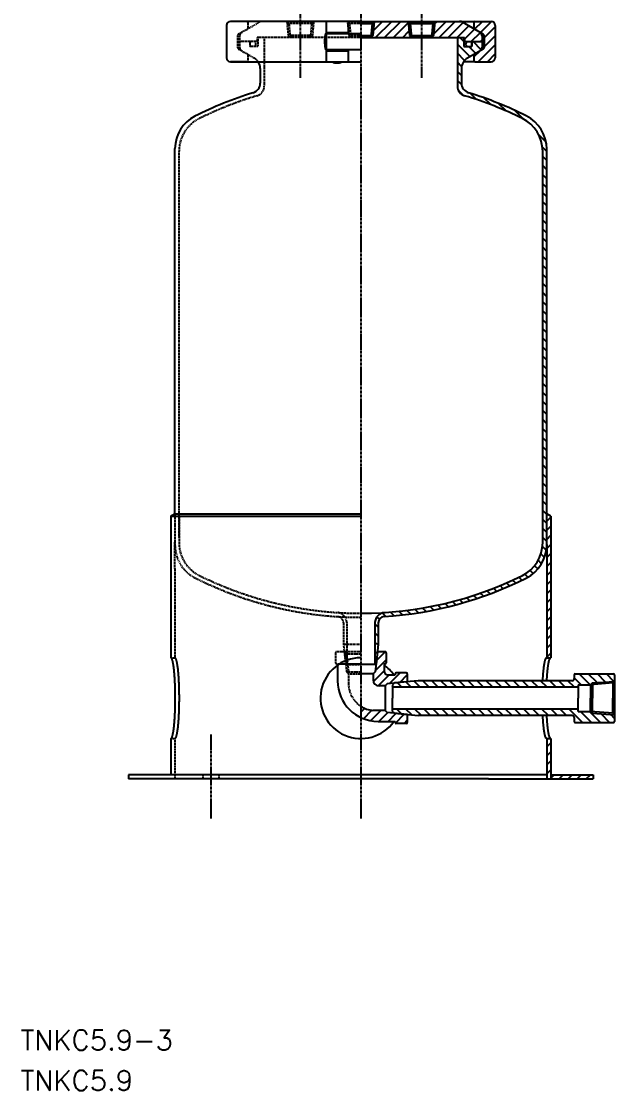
# Model space of a CAD drawing. Extents: x 248 to 542, y 18 to 823.
# Drawn here: x 248 to 542, y 18 to 548 of the extents above; entities that cross this region are included whole.
import ezdxf

# ---------------------------------------------------------------- set-up
doc = ezdxf.new("R2010")
doc.units = 0
doc.linetypes.add('CENTER', pattern=[2, 1.25, -0.25, 0.25, -0.25])
doc.linetypes.add('DASHED', pattern=[0.75, 0.5, -0.25])
doc.layers.get('0').update_dxf_attribs({"linetype": 'CONTINUOUS'})
doc.layers.add('CENTER', color=1, linetype='CENTER')
doc.styles.get("Standard").update_dxf_attribs({"font": 'txt.shx', "bigfont": 'bigfont.shx'})

# ---------------------------------------------------------------- blocks, each defined once
blk = doc.blocks.new('*X2')
at = {"color": 0, "linetype": 'CONTINUOUS'}
for p, q in [((470.51, 530.06), (464.3, 536.26)), ((467.5, 537.55), (465.54, 539.52)), ((473.35, 531.7), (469.94, 535.12)), ((476.09, 533.45), (472.03, 537.52)), ((467.87, 528.21), (464.3, 531.77)), ((466.39, 525.19), (464.3, 527.28)), ((466.3, 520.79), (464.3, 522.79)), ((466.35, 516.25), (464.3, 518.3)), ((467.14, 510.97), (464.79, 513.32)), ((473.78, 508.82), (470.68, 511.92)), ((480.79, 506.3), (477.41, 509.68)), ((488.38, 503.2), (484.65, 506.94)), ((496.81, 499.26), (492.54, 503.53)), ((508.13, 487.94), (504.47, 491.6)), ((508.5, 483.08), (506.4, 485.18)), ((508.5, 478.59), (506.5, 480.59)), ((508.5, 474.1), (506.5, 476.1)), ((508.5, 469.61), (506.5, 471.61)), ((508.5, 465.12), (506.5, 467.12)), ((508.5, 460.63), (506.5, 462.63)), ((508.5, 456.14), (506.5, 458.14)), ((508.5, 451.65), (506.5, 453.65)), ((508.5, 447.16), (506.5, 449.16)), ((508.5, 442.67), (506.5, 444.67)), ((508.5, 438.18), (506.5, 440.18)), ((508.5, 433.69), (506.5, 435.69)), ((508.5, 429.2), (506.5, 431.2)), ((508.5, 424.71), (506.5, 426.71)), ((508.5, 420.22), (506.5, 422.22)), ((508.5, 415.73), (506.5, 417.73)), ((508.5, 411.24), (506.5, 413.24)), ((508.5, 406.75), (506.5, 408.75)), ((508.5, 402.26), (506.5, 404.26)), ((508.5, 397.77), (506.5, 399.77)), ((508.5, 393.28), (506.5, 395.28)), ((508.5, 388.79), (506.5, 390.79)), ((508.5, 384.3), (506.5, 386.3)), ((508.5, 379.81), (506.5, 381.81)), ((508.5, 375.32), (506.5, 377.32)), ((508.5, 370.83), (506.5, 372.83)), ((508.5, 366.34), (506.5, 368.34)), ((508.5, 361.85), (506.5, 363.85)), ((508.5, 357.36), (506.5, 359.36)), ((508.5, 352.87), (506.5, 354.87)), ((508.5, 348.38), (506.5, 350.38)), ((508.5, 343.89), (506.5, 345.89)), ((508.5, 339.4), (506.5, 341.4)), ((508.5, 334.91), (506.5, 336.91)), ((508.5, 330.42), (506.5, 332.42)), ((508.5, 325.93), (506.5, 327.93)), ((508.5, 321.44), (506.5, 323.44)), ((508.5, 316.95), (506.5, 318.95)), ((508.5, 312.46), (506.5, 314.46)), ((508.5, 307.97), (506.5, 309.97)), ((508.5, 303.48), (506.5, 305.48)), ((508.5, 298.99), (506.5, 300.99)), ((508.5, 294.5), (506.5, 296.5)), ((508.5, 290.01), (506.5, 292.01)), ((508.3, 285.71), (506.41, 287.6)), ((505.96, 279.08), (504.29, 280.75)), ((507.4, 282.13), (505.64, 283.89)), ((501.83, 274.23), (500.27, 275.78)), ((504.09, 276.45), (502.48, 278.06)), ((493.14, 269.44), (491.64, 270.95)), ((496.19, 270.89), (494.69, 272.39)), ((499.17, 272.4), (497.66, 273.9)), ((480.49, 264.14), (478.93, 265.69)), ((483.73, 265.39), (482.19, 266.93)), ((486.92, 266.69), (485.39, 268.22)), ((490.05, 268.04), (488.54, 269.56)), ((459.91, 257.77), (458.26, 259.43)), ((463.49, 258.69), (461.85, 260.32)), ((467, 259.66), (465.38, 261.28)), ((470.46, 260.7), (468.86, 262.3)), ((473.85, 261.79), (472.27, 263.37)), ((477.2, 262.94), (475.63, 264.51)), ((428.83, 252.93), (427.07, 254.7)), ((432.99, 253.26), (431.14, 255.11)), ((437.06, 253.68), (435.25, 255.5)), ((441.05, 254.18), (439.27, 255.96)), ((444.97, 254.76), (443.21, 256.51)), ((448.81, 255.41), (447.08, 257.13)), ((452.58, 256.13), (450.87, 257.83)), ((456.28, 256.92), (454.6, 258.59)), ((425.15, 247.63), (423.5, 249.28)), ((425.68, 251.59), (424.44, 252.83)), ((425.15, 243.14), (423.5, 244.79)), ((425.1, 238.7), (423.5, 240.3)), ((424.63, 234.68), (423.5, 235.81)), ((424.17, 230.65), (423.5, 231.32))]:
    blk.add_line(p, q, dxfattribs=at)
blk = doc.blocks.new('*X3')
at = {"color": 0, "linetype": 'CONTINUOUS'}
for p, q in [((525.58, 219.05), (522.11, 222.52)), ((530.07, 219.05), (524.6, 224.52)), ((533.42, 220.19), (529.09, 224.52)), ((537.61, 220.49), (533.58, 224.52)), ((541.79, 220.79), (538.07, 224.52)), ((432.37, 217.97), (432.11, 218.22)), ((436.86, 217.97), (434.71, 220.11)), ((441.35, 217.97), (438.79, 220.52)), ((445.84, 217.97), (442.83, 220.97)), ((450.33, 217.97), (447.13, 221.17)), ((454.82, 217.97), (451.62, 221.17)), ((459.31, 217.97), (456.11, 221.17)), ((463.8, 217.97), (460.6, 221.17)), ((468.29, 217.97), (465.09, 221.17)), ((472.78, 217.97), (469.58, 221.17)), ((477.27, 217.97), (474.07, 221.17)), ((481.76, 217.97), (478.56, 221.17)), ((486.25, 217.97), (483.05, 221.17)), ((490.74, 217.97), (487.54, 221.17)), ((495.23, 217.97), (492.03, 221.17)), ((499.72, 217.97), (496.52, 221.17)), ((504.21, 217.97), (501.01, 221.17)), ((508.7, 217.97), (505.5, 221.17)), ((513.19, 217.97), (509.99, 221.17)), ((517.68, 217.97), (514.48, 221.17)), ((522.17, 217.97), (518.97, 221.17)), ((436.62, 204.73), (434.28, 207.07)), ((441.67, 204.18), (438.78, 207.07)), ((446.47, 203.87), (443.27, 207.07)), ((450.96, 203.87), (447.76, 207.07)), ((455.45, 203.87), (452.25, 207.07)), ((459.94, 203.87), (456.74, 207.07)), ((464.43, 203.87), (461.23, 207.07)), ((468.92, 203.87), (465.72, 207.07)), ((473.41, 203.87), (470.21, 207.07)), ((477.9, 203.87), (474.7, 207.07)), ((482.39, 203.87), (479.19, 207.07)), ((486.88, 203.87), (483.68, 207.07)), ((491.37, 203.87), (488.17, 207.07)), ((495.86, 203.87), (492.66, 207.07)), ((500.35, 203.87), (497.15, 207.07)), ((504.84, 203.87), (501.64, 207.07)), ((509.33, 203.87), (506.13, 207.07)), ((513.82, 203.87), (510.62, 207.07)), ((518.31, 203.87), (515.11, 207.07)), ((526.15, 200.52), (519.6, 207.07)), ((524.11, 207.05), (524.09, 207.07)), ((530.64, 200.52), (525.17, 205.98)), ((535.13, 200.52), (529.66, 205.98)), ((539.62, 200.52), (535.43, 204.7)), ((542.11, 202.52), (540.27, 204.35))]:
    blk.add_line(p, q, dxfattribs=at)
blk = doc.blocks.new('*X4')
at = {"color": 0, "linetype": 'CONTINUOUS'}
for p, q in [((424.24, 231.2), (428.55, 235.51)), ((423.64, 226.12), (429, 231.48)), ((422.71, 220.7), (428, 225.99)), ((425.13, 218.62), (430.52, 224.02)), ((430.7, 219.71), (436.01, 225.02)), ((435.76, 220.28), (439.5, 224.02)), ((416.5, 205.51), (418.48, 207.49)), ((417.83, 202.35), (421.99, 206.5)), ((421.33, 201.36), (426.42, 206.44)), ((425.48, 201.02), (429.87, 205.41)), ((429.97, 201.02), (433.89, 204.94)), ((433.63, 200.18), (437.98, 204.54)), ((437.95, 200.02), (439.5, 201.57))]:
    blk.add_line(p, q, dxfattribs=at)
blk = doc.blocks.new('*X5')
at = {"color": 0, "linetype": 'CONTINUOUS'}
for p, q in [((508.51, 300.11), (510.5, 302.1)), ((508.51, 295.62), (510.5, 297.61)), ((508.51, 291.13), (510.5, 293.12)), ((508.5, 286.64), (510.5, 288.63)), ((508.5, 282.14), (510.5, 284.14)), ((508.5, 277.65), (510.5, 279.65)), ((508.5, 273.16), (510.5, 275.16)), ((508.5, 268.67), (510.5, 270.67)), ((508.5, 264.18), (510.5, 266.18)), ((508.5, 259.69), (510.5, 261.69)), ((508.5, 255.2), (510.5, 257.2)), ((508.5, 250.71), (510.5, 252.71)), ((508.5, 246.22), (510.5, 248.22)), ((508.5, 241.73), (510.5, 243.73)), ((508.5, 237.24), (510.5, 239.24)), ((508.5, 232.75), (510.5, 234.75))]:
    blk.add_line(p, q, dxfattribs=at)
blk = doc.blocks.new('*X6')
at = {"color": 0, "linetype": 'CONTINUOUS'}
for p, q in [((422.72, 542.97), (427.27, 547.52)), ((423.76, 539.52), (431.76, 547.52)), ((428.25, 539.52), (436.25, 547.52)), ((432.74, 539.52), (439.95, 546.72)), ((452.58, 541.4), (458.7, 547.52)), ((453.02, 546.33), (454.21, 547.52)), ((455.19, 539.52), (463.19, 547.52)), ((459.68, 539.52), (467.1, 546.94)), ((464.17, 539.52), (469.95, 545.3)), ((472.8, 543.65), (476.66, 547.52)), ((475.64, 542.01), (481.14, 547.51)), ((437.23, 539.52), (440.31, 542.6)), ((467.85, 538.71), (472.8, 543.65)), ((471.15, 537.52), (475.64, 542.01)), ((477.5, 539.38), (483, 544.88)), ((477.5, 534.89), (483, 540.39)), ((474.62, 527.52), (483, 535.9)), ((475.64, 537.52), (476.5, 538.38)), ((472.5, 529.89), (475.62, 533.01)), ((479.11, 527.52), (483, 531.41))]:
    blk.add_line(p, q, dxfattribs=at)
blk = doc.blocks.new('*X7')
at = {"color": 0, "linetype": 'CONTINUOUS'}
for p, q in [((508.5, 188.45), (510.5, 190.45)), ((508.5, 183.96), (510.5, 185.96)), ((508.5, 179.47), (510.5, 181.47)), ((508.5, 174.98), (510.5, 176.98))]:
    blk.add_line(p, q, dxfattribs=at)
blk = doc.blocks.new('*X8')
at = {"color": 0, "linetype": 'CONTINUOUS'}
for p, q in [((510.5, 172.87), (512.14, 174.52)), ((514.63, 172.52), (516.63, 174.52)), ((519.12, 172.52), (521.12, 174.52)), ((523.61, 172.52), (525.61, 174.52)), ((528.1, 172.52), (530.1, 174.52))]:
    blk.add_line(p, q, dxfattribs=at)

msp = doc.modelspace()

# ---------------------------------------------------------------- linework, layer by layer
at = {"color": 7, "linetype": 'CONTINUOUS'}
for p, q in [((350, 545.52), (350, 529.52)), ((416.5, 547.52), (352, 547.52)), ((399.25, 547.52), (399.25, 542.02)), ((410.25, 547.52), (410.25, 542.02)), ((416.5, 547.52), (481, 547.52)), ((416.5, 546.52), (423.04, 546.52)), ((422.13, 546.52), (421.5, 539.52)), ((423.13, 547.52), (422.13, 546.52)), ((423.13, 547.52), (422.5, 540.52)), ((439.88, 547.52), (440.88, 546.52)), ((439.88, 547.52), (440.5, 540.52)), ((439.96, 546.52), (453.04, 546.52)), ((440.88, 546.52), (441.5, 539.52)), ((452.13, 546.52), (451.5, 539.52)), ((453.13, 547.52), (452.13, 546.52)), ((453.13, 547.52), (452.5, 540.52)), ((477, 541.23), (466.8, 547.11)), ((472.5, 547.02), (472.5, 543.83)), ((483, 545.52), (483, 529.52)), ((399.25, 542.02), (410.25, 542.02)), ((399.25, 541.52), (399.25, 533.52)), ((399.25, 541.52), (416.5, 541.52)), ((402.61, 542.02), (402.61, 541.52)), ((406.89, 542.02), (406.89, 541.52)), ((416.5, 540.52), (422.5, 540.52)), ((422.5, 540.52), (421.5, 539.52)), ((440.5, 540.52), (452.5, 540.52)), ((440.5, 540.52), (441.5, 539.52)), ((452.5, 540.52), (451.5, 539.52)), ((476.5, 540.36), (476.5, 534.67)), ((477.5, 540.36), (477.5, 534.67)), ((416.5, 539.52), (467.85, 539.52)), ((464.3, 539.52), (464.3, 515.48)), ((464.3, 539.52), (464.3, 515.48)), ((467.5, 539.52), (467.5, 535.12)), ((467.5, 537.52), (476.5, 537.52)), ((467.5, 535.12), (471.5, 535.12)), ((467.85, 539.52), (467.85, 537.52)), ((471.5, 537.52), (471.5, 535.12)), ((399.25, 533.52), (416.5, 533.52)), ((399.25, 533.02), (399.25, 527.52)), ((399.25, 533.02), (410.25, 533.02)), ((402.61, 533.52), (402.61, 533.02)), ((406.89, 533.52), (406.89, 533.02)), ((410.25, 533.02), (410.25, 527.52)), ((477, 533.81), (469.3, 529.36)), ((472.5, 531.21), (472.5, 528.02)), ((360, 527.52), (352, 527.52)), ((352, 527.52), (416.5, 527.52)), ((360, 527.52), (366.23, 527.52)), ((366.7, 524.16), (366.7, 516.97)), ((466.3, 524.16), (466.3, 516.97)), ((473, 527.52), (467.33, 527.52)), ((473, 527.52), (481, 527.52)), ((324.5, 303.81), (324.5, 484.53)), ((506.5, 289.4), (506.5, 483.3)), ((508.5, 288.41), (508.5, 484.28)), ((322.5, 302.52), (324.5, 303.81)), ((322.5, 302.52), (322.5, 232.52)), ((322.5, 302.52), (416.5, 302.52)), ((324.5, 303.81), (416.5, 303.81)), ((510.5, 302.52), (508.51, 303.81)), ((510.5, 302.52), (510.5, 232.52)), ((508.5, 288.51), (508.5, 232.52)), ((423.5, 249.91), (423.5, 229.17)), ((425.15, 249.88), (425.15, 239.17)), ((425.15, 239.17), (424, 229.17)), ((424.73, 235.52), (423.57, 225.52)), ((428.5, 235.52), (424.73, 235.52)), ((429, 235.02), (429, 230.02)), ((405, 228.88), (405, 221.02)), ((405.97, 229.52), (416.5, 229.52)), ((424, 229.17), (416.5, 229.17)), ((428, 229.52), (428, 226.02)), ((428, 229.52), (428.5, 229.52)), ((508.5, 232.52), (510.5, 232.52)), ((422.57, 224.52), (416.5, 224.52)), ((423.57, 225.52), (422.57, 224.52)), ((422.57, 224.52), (422.57, 221.59)), ((430, 224.02), (433.5, 224.02)), ((433.5, 224.52), (433.5, 224.02)), ((439, 225.02), (434, 225.02)), ((439.5, 224.52), (439.5, 220.59)), ((522.11, 224.02), (522.11, 222.17)), ((522.61, 224.52), (541.61, 224.52)), ((542.11, 224.02), (542.11, 201.02)), ((428.5, 218.59), (425.57, 218.59)), ((429.5, 219.59), (428.5, 218.59)), ((428.5, 218.59), (428.5, 206.44)), ((439.5, 220.59), (429.5, 219.59)), ((433.1, 220.02), (432.11, 219.05)), ((432.11, 219.05), (432.11, 212.52)), ((524.11, 217.97), (432.11, 217.97)), ((444.82, 221.17), (433.1, 220.02)), ((521.11, 221.17), (444.82, 221.17)), ((524.11, 219.05), (530.11, 219.05)), ((524.11, 219.05), (524.11, 212.52)), ((531.1, 220.02), (530.11, 219.05)), ((541.23, 220.02), (530.11, 219.05)), ((530.11, 219.05), (530.11, 212.52)), ((531.1, 220.02), (542.11, 220.82)), ((531.1, 220.02), (531.1, 212.52)), ((542.11, 220.82), (541.23, 220.02)), ((541.23, 220.02), (541.23, 212.52)), ((432.11, 205.98), (432.11, 212.52)), ((524.11, 205.98), (524.11, 212.52)), ((530.11, 205.98), (530.11, 212.52)), ((531.1, 205.02), (531.1, 212.52)), ((541.23, 205.02), (541.23, 212.52)), ((542.11, 205.98), (542.11, 212.52)), ((542.11, 205.98), (542.11, 212.52)), ((542.11, 205.98), (542.11, 212.52)), ((428.5, 206.44), (422.5, 206.44)), ((429.5, 205.44), (428.5, 206.44)), ((524.11, 207.07), (432.11, 207.07)), ((439.5, 204.44), (429.5, 205.44)), ((433.1, 205.02), (432.11, 205.98)), ((433.1, 205.02), (444.82, 203.87)), ((439.5, 204.44), (439.5, 200.52)), ((521.11, 203.87), (444.82, 203.87)), ((522.11, 202.87), (522.11, 201.02)), ((524.11, 205.98), (530.11, 205.98)), ((531.1, 205.02), (530.11, 205.98)), ((541.23, 205.02), (530.11, 205.98)), ((531.1, 205.02), (542.11, 204.22)), ((542.11, 204.22), (541.23, 205.02)), ((425, 201.02), (433.5, 201.02)), ((433.5, 201.02), (433.5, 200.52)), ((439, 200.02), (434, 200.02)), ((522.61, 200.52), (541.61, 200.52)), ((322.5, 192.52), (322.5, 174.52)), ((508.5, 192.52), (508.5, 172.52)), ((508.5, 192.52), (510.5, 192.52)), ((510.5, 192.52), (510.5, 172.52)), ((301.5, 174.52), (301.5, 172.52)), ((508.5, 174.52), (301.5, 174.52)), ((479.75, 172.52), (301.5, 172.52)), ((479.75, 172.52), (531.5, 172.52)), ((510.5, 174.52), (531.5, 174.52)), ((531.5, 174.52), (531.5, 172.52))]:
    msp.add_line(p, q, dxfattribs=at)
at = {"color": 3, "linetype": 'DASHED'}
for p, q in [((356, 541.23), (366.2, 547.11)), ((360.5, 547.02), (360.5, 543.83)), ((379.88, 547.52), (380.5, 540.52)), ((379.88, 547.52), (380.88, 546.52)), ((393.04, 546.52), (379.96, 546.52)), ((380.88, 546.52), (381.5, 539.52)), ((392.13, 546.52), (391.5, 539.52)), ((393.13, 547.52), (392.13, 546.52)), ((393.13, 547.52), (392.5, 540.52)), ((409.88, 547.52), (410.5, 540.52)), ((409.88, 547.52), (410.88, 546.52)), ((416.5, 546.52), (409.96, 546.52)), ((410.88, 546.52), (411.5, 539.52)), ((355.5, 540.36), (355.5, 534.67)), ((356.5, 540.36), (356.5, 534.67)), ((380.5, 540.52), (381.5, 539.52)), ((392.5, 540.52), (380.5, 540.52)), ((392.5, 540.52), (391.5, 539.52)), ((410.5, 540.52), (411.5, 539.52)), ((416.5, 540.52), (410.5, 540.52)), ((365.5, 537.52), (356.5, 537.52)), ((361.5, 537.52), (361.5, 535.12)), ((365.5, 535.12), (361.5, 535.12)), ((365.15, 539.52), (365.15, 537.52)), ((416.5, 539.52), (365.15, 539.52)), ((365.5, 539.52), (365.5, 535.12)), ((368.7, 539.52), (368.7, 515.48)), ((356, 533.81), (363.7, 529.36)), ((360.5, 531.21), (360.5, 528.02)), ((326.5, 292.07), (326.5, 483.3)), ((324.5, 303.81), (324.5, 287.12)), ((326.5, 302.81), (326.5, 289.4)), ((324.5, 276.72), (324.5, 289.8)), ((324.5, 276.72), (324.5, 232.52)), ((407.85, 249.88), (407.85, 239.17)), ((409.5, 249.91), (409.5, 229.17)), ((407.85, 239.17), (416.5, 239.17)), ((407.85, 239.17), (409, 229.17)), ((404, 235.02), (404, 230.02)), ((416.5, 235.52), (404.5, 235.52)), ((408.43, 235.52), (409.43, 225.52)), ((408.43, 235.52), (409.43, 234.52)), ((409.43, 234.52), (416.5, 234.52)), ((409.43, 234.52), (410.43, 224.52)), ((322.5, 232.52), (324.5, 232.52)), ((404.5, 229.52), (405.97, 229.52)), ((405, 228.88), (405, 229.52)), ((409, 229.17), (416.5, 229.17)), ((409.43, 225.52), (416.5, 225.52)), ((409.43, 225.52), (410.43, 224.52)), ((410.43, 224.52), (416.5, 224.52)), ((410.43, 224.52), (410.43, 218.52)), ((322.5, 192.52), (324.5, 192.52)), ((324.5, 192.52), (324.5, 172.52)), ((338.25, 174.52), (338.25, 172.52)), ((346.25, 174.52), (346.25, 172.52))]:
    msp.add_line(p, q, dxfattribs=at)
at = {"color": 7, "linetype": 'CONTINUOUS'}
for points in [[(399.25, 541.52, 0), (399.23, 541.51, 0), (399.22, 541.51, 0), (399.2, 541.51, 0), (399.18, 541.5, 0), (399.17, 541.49, 0), (399.15, 541.47, 0), (399.13, 541.46, 0), (399.11, 541.44, 0), (399.1, 541.42, 0), (399.08, 541.4, 0), (399.06, 541.37, 0), (399.05, 541.34, 0), (399.03, 541.32, 0), (399.01, 541.28, 0), (399, 541.25, 0), (398.98, 541.21, 0), (398.97, 541.17, 0), (398.95, 541.13, 0), (398.94, 541.09, 0), (398.92, 541.04, 0), (398.91, 541, 0), (398.89, 540.95, 0), (398.88, 540.9, 0), (398.86, 540.84, 0), (398.85, 540.79, 0), (398.83, 540.73, 0), (398.82, 540.67, 0), (398.81, 540.61, 0), (398.79, 540.54, 0), (398.78, 540.48, 0), (398.77, 540.41, 0), (398.75, 540.35, 0), (398.74, 540.27, 0), (398.73, 540.2, 0), (398.72, 540.13, 0), (398.71, 540.05, 0), (398.7, 539.98, 0), (398.69, 539.9, 0), (398.68, 539.82, 0), (398.67, 539.74, 0), (398.66, 539.66, 0), (398.65, 539.57, 0), (398.64, 539.49, 0), (398.63, 539.4, 0), (398.62, 539.32, 0), (398.62, 539.23, 0), (398.61, 539.14, 0), (398.6, 539.05, 0), (398.6, 538.96, 0), (398.59, 538.86, 0), (398.59, 538.77, 0), (398.58, 538.68, 0), (398.58, 538.58, 0), (398.57, 538.49, 0), (398.57, 538.39, 0), (398.56, 538.3, 0), (398.56, 538.2, 0), (398.56, 538.1, 0), (398.56, 538.01, 0), (398.55, 537.91, 0), (398.55, 537.81, 0), (398.55, 537.71, 0), (398.55, 537.61, 0), (398.55, 537.52, 0), (398.55, 537.42, 0), (398.55, 537.32, 0), (398.55, 537.22, 0), (398.55, 537.12, 0), (398.56, 537.03, 0), (398.56, 536.93, 0), (398.56, 536.83, 0), (398.56, 536.74, 0), (398.57, 536.64, 0), (398.57, 536.54, 0), (398.58, 536.45, 0), (398.58, 536.36, 0), (398.59, 536.26, 0), (398.59, 536.17, 0), (398.6, 536.08, 0), (398.6, 535.99, 0), (398.61, 535.9, 0), (398.62, 535.81, 0), (398.62, 535.72, 0), (398.63, 535.63, 0), (398.64, 535.54, 0), (398.65, 535.46, 0), (398.66, 535.38, 0), (398.67, 535.29, 0), (398.68, 535.21, 0), (398.69, 535.13, 0), (398.7, 535.06, 0), (398.71, 534.98, 0), (398.72, 534.9, 0), (398.73, 534.83, 0), (398.74, 534.76, 0), (398.75, 534.69, 0), (398.77, 534.62, 0), (398.78, 534.55, 0), (398.79, 534.49, 0), (398.81, 534.42, 0), (398.82, 534.36, 0), (398.83, 534.3, 0), (398.85, 534.25, 0), (398.86, 534.19, 0), (398.88, 534.14, 0), (398.89, 534.09, 0), (398.91, 534.04, 0), (398.92, 533.99, 0), (398.94, 533.94, 0), (398.95, 533.9, 0), (398.97, 533.86, 0), (398.98, 533.82, 0), (399, 533.78, 0), (399.01, 533.75, 0), (399.03, 533.72, 0), (399.05, 533.69, 0), (399.06, 533.66, 0), (399.08, 533.64, 0), (399.1, 533.61, 0), (399.11, 533.59, 0), (399.13, 533.58, 0), (399.15, 533.56, 0), (399.17, 533.55, 0), (399.18, 533.54, 0), (399.2, 533.53, 0), (399.22, 533.52, 0), (399.23, 533.52, 0), (399.25, 533.52, 0)], [(406.89, 527.52, 0), (406.89, 527.5, 0), (406.89, 527.48, 0), (406.88, 527.46, 0), (406.88, 527.44, 0), (406.87, 527.42, 0), (406.86, 527.41, 0), (406.86, 527.39, 0), (406.85, 527.37, 0), (406.84, 527.35, 0), (406.82, 527.34, 0), (406.81, 527.32, 0), (406.8, 527.3, 0), (406.78, 527.28, 0), (406.76, 527.26, 0), (406.75, 527.25, 0), (406.73, 527.23, 0), (406.7, 527.21, 0), (406.68, 527.2, 0), (406.66, 527.18, 0), (406.64, 527.16, 0), (406.61, 527.15, 0), (406.58, 527.13, 0), (406.56, 527.12, 0), (406.53, 527.1, 0), (406.5, 527.09, 0), (406.47, 527.07, 0), (406.44, 527.06, 0), (406.4, 527.04, 0), (406.37, 527.03, 0), (406.33, 527.01, 0), (406.3, 527, 0), (406.26, 526.99, 0), (406.23, 526.98, 0), (406.19, 526.96, 0), (406.15, 526.95, 0), (406.11, 526.94, 0), (406.07, 526.93, 0), (406.02, 526.92, 0), (405.98, 526.91, 0), (405.94, 526.9, 0), (405.89, 526.89, 0), (405.85, 526.88, 0), (405.8, 526.87, 0), (405.76, 526.86, 0), (405.71, 526.85, 0), (405.67, 526.84, 0), (405.62, 526.83, 0), (405.57, 526.83, 0), (405.52, 526.82, 0), (405.47, 526.81, 0), (405.42, 526.81, 0), (405.37, 526.8, 0), (405.32, 526.8, 0), (405.27, 526.79, 0), (405.22, 526.79, 0), (405.17, 526.78, 0), (405.12, 526.78, 0), (405.06, 526.78, 0), (405.01, 526.77, 0), (404.96, 526.77, 0), (404.91, 526.77, 0), (404.86, 526.77, 0), (404.8, 526.77, 0), (404.75, 526.77, 0), (404.7, 526.77, 0), (404.65, 526.77, 0), (404.59, 526.77, 0), (404.54, 526.77, 0), (404.49, 526.77, 0), (404.44, 526.78, 0), (404.38, 526.78, 0), (404.33, 526.78, 0), (404.28, 526.79, 0), (404.23, 526.79, 0), (404.18, 526.8, 0), (404.13, 526.8, 0), (404.08, 526.81, 0), (404.03, 526.81, 0), (403.98, 526.82, 0), (403.93, 526.83, 0), (403.88, 526.83, 0), (403.84, 526.84, 0), (403.79, 526.85, 0), (403.74, 526.86, 0), (403.7, 526.87, 0), (403.65, 526.88, 0), (403.61, 526.89, 0), (403.56, 526.9, 0), (403.52, 526.91, 0), (403.48, 526.92, 0), (403.44, 526.93, 0), (403.39, 526.94, 0), (403.35, 526.95, 0), (403.31, 526.96, 0), (403.28, 526.98, 0), (403.24, 526.99, 0), (403.2, 527, 0), (403.17, 527.01, 0), (403.13, 527.03, 0), (403.1, 527.04, 0), (403.07, 527.06, 0), (403.03, 527.07, 0), (403, 527.09, 0), (402.97, 527.1, 0), (402.94, 527.12, 0), (402.92, 527.13, 0), (402.89, 527.15, 0), (402.87, 527.16, 0), (402.84, 527.18, 0), (402.82, 527.2, 0), (402.8, 527.21, 0), (402.78, 527.23, 0), (402.76, 527.25, 0), (402.74, 527.26, 0), (402.72, 527.28, 0), (402.7, 527.3, 0), (402.69, 527.32, 0), (402.68, 527.34, 0), (402.67, 527.35, 0), (402.65, 527.37, 0), (402.64, 527.39, 0), (402.64, 527.41, 0), (402.63, 527.42, 0), (402.62, 527.44, 0), (402.62, 527.46, 0), (402.62, 527.48, 0), (402.61, 527.5, 0), (402.61, 527.52, 0)], [(322.5, 192.52, 0), (322.55, 192.52, 0), (322.61, 192.54, 0), (322.66, 192.57, 0), (322.71, 192.61, 0), (322.76, 192.67, 0), (322.82, 192.73, 0), (322.87, 192.81, 0), (322.92, 192.9, 0), (322.97, 193, 0), (323.02, 193.12, 0), (323.07, 193.24, 0), (323.13, 193.38, 0), (323.18, 193.53, 0), (323.23, 193.69, 0), (323.27, 193.86, 0), (323.32, 194.04, 0), (323.37, 194.23, 0), (323.42, 194.44, 0), (323.47, 194.65, 0), (323.51, 194.88, 0), (323.56, 195.12, 0), (323.61, 195.36, 0), (323.65, 195.62, 0), (323.7, 195.89, 0), (323.74, 196.16, 0), (323.78, 196.45, 0), (323.82, 196.75, 0), (323.87, 197.06, 0), (323.91, 197.37, 0), (323.95, 197.7, 0), (323.99, 198.03, 0), (324.02, 198.37, 0), (324.06, 198.73, 0), (324.1, 199.09, 0), (324.13, 199.45, 0), (324.17, 199.83, 0), (324.2, 200.21, 0), (324.23, 200.6, 0), (324.26, 201, 0), (324.29, 201.41, 0), (324.32, 201.82, 0), (324.35, 202.23, 0), (324.37, 202.66, 0), (324.4, 203.09, 0), (324.42, 203.52, 0), (324.45, 203.97, 0), (324.47, 204.41, 0), (324.49, 204.86, 0), (324.51, 205.32, 0), (324.53, 205.78, 0), (324.55, 206.24, 0), (324.56, 206.71, 0), (324.57, 207.18, 0), (324.59, 207.66, 0), (324.6, 208.13, 0), (324.61, 208.62, 0), (324.62, 209.1, 0), (324.63, 209.58, 0), (324.64, 210.07, 0), (324.64, 210.56, 0), (324.65, 211.04, 0), (324.65, 211.53, 0), (324.65, 212.03, 0), (324.65, 212.52, 0), (324.65, 213.01, 0), (324.65, 213.5, 0), (324.65, 213.99, 0), (324.64, 214.48, 0), (324.64, 214.97, 0), (324.63, 215.45, 0), (324.62, 215.94, 0), (324.61, 216.42, 0), (324.6, 216.9, 0), (324.59, 217.38, 0), (324.57, 217.85, 0), (324.56, 218.32, 0), (324.55, 218.79, 0), (324.53, 219.25, 0), (324.51, 219.71, 0), (324.49, 220.17, 0), (324.47, 220.62, 0), (324.45, 221.07, 0), (324.42, 221.51, 0), (324.4, 221.94, 0), (324.37, 222.37, 0), (324.35, 222.8, 0), (324.32, 223.22, 0), (324.29, 223.63, 0), (324.26, 224.03, 0), (324.23, 224.43, 0), (324.2, 224.82, 0), (324.17, 225.2, 0), (324.13, 225.58, 0), (324.1, 225.95, 0), (324.06, 226.31, 0), (324.02, 226.66, 0), (323.99, 227, 0), (323.95, 227.34, 0), (323.91, 227.66, 0), (323.87, 227.98, 0), (323.82, 228.28, 0), (323.78, 228.58, 0), (323.74, 228.87, 0), (323.7, 229.15, 0), (323.65, 229.41, 0), (323.61, 229.67, 0), (323.56, 229.92, 0), (323.51, 230.16, 0), (323.47, 230.38, 0), (323.42, 230.6, 0), (323.37, 230.8, 0), (323.32, 230.99, 0), (323.27, 231.18, 0), (323.23, 231.35, 0), (323.18, 231.51, 0), (323.13, 231.66, 0), (323.07, 231.79, 0), (323.02, 231.92, 0), (322.97, 232.03, 0), (322.92, 232.13, 0), (322.87, 232.22, 0), (322.82, 232.3, 0), (322.76, 232.37, 0), (322.71, 232.42, 0), (322.66, 232.46, 0), (322.61, 232.49, 0), (322.55, 232.51, 0), (322.5, 232.52, 0)], [(506.56, 221.17, 0), (506.57, 221.32, 0), (506.58, 221.48, 0), (506.59, 221.64, 0), (506.59, 221.79, 0), (506.6, 221.95, 0), (506.61, 222.1, 0), (506.62, 222.26, 0), (506.63, 222.41, 0), (506.64, 222.56, 0), (506.65, 222.71, 0), (506.66, 222.87, 0), (506.67, 223.01, 0), (506.68, 223.16, 0), (506.69, 223.31, 0), (506.7, 223.46, 0), (506.71, 223.61, 0), (506.72, 223.75, 0), (506.73, 223.9, 0), (506.74, 224.04, 0), (506.75, 224.18, 0), (506.76, 224.32, 0), (506.77, 224.47, 0), (506.79, 224.61, 0), (506.8, 224.75, 0), (506.81, 224.88, 0), (506.82, 225.02, 0), (506.83, 225.16, 0), (506.85, 225.29, 0), (506.86, 225.43, 0), (506.87, 225.56, 0), (506.88, 225.69, 0), (506.89, 225.83, 0), (506.91, 225.96, 0), (506.92, 226.09, 0), (506.93, 226.22, 0), (506.95, 226.34, 0), (506.96, 226.47, 0), (506.97, 226.59, 0), (506.99, 226.72, 0), (507, 226.84, 0), (507.01, 226.96, 0), (507.03, 227.08, 0), (507.04, 227.2, 0), (507.05, 227.32, 0), (507.07, 227.44, 0), (507.08, 227.56, 0), (507.1, 227.67, 0), (507.11, 227.78, 0), (507.12, 227.9, 0), (507.14, 228.01, 0), (507.15, 228.12, 0), (507.17, 228.23, 0), (507.18, 228.34, 0), (507.2, 228.44, 0), (507.21, 228.55, 0), (507.23, 228.65, 0), (507.24, 228.76, 0), (507.26, 228.86, 0), (507.28, 228.96, 0), (507.29, 229.06, 0), (507.31, 229.16, 0), (507.32, 229.25, 0), (507.34, 229.35, 0), (507.35, 229.44, 0), (507.37, 229.54, 0), (507.39, 229.63, 0), (507.4, 229.72, 0), (507.42, 229.81, 0), (507.43, 229.89, 0), (507.45, 229.98, 0), (507.47, 230.06, 0), (507.49, 230.15, 0), (507.5, 230.23, 0), (507.52, 230.31, 0), (507.54, 230.39, 0), (507.55, 230.47, 0), (507.57, 230.55, 0), (507.59, 230.62, 0), (507.6, 230.69, 0), (507.62, 230.77, 0), (507.64, 230.84, 0), (507.65, 230.91, 0), (507.67, 230.98, 0), (507.69, 231.04, 0), (507.71, 231.11, 0), (507.73, 231.17, 0), (507.74, 231.24, 0), (507.76, 231.3, 0), (507.78, 231.36, 0), (507.8, 231.41, 0), (507.81, 231.47, 0), (507.83, 231.53, 0), (507.85, 231.58, 0), (507.87, 231.63, 0), (507.89, 231.68, 0), (507.9, 231.73, 0), (507.92, 231.78, 0), (507.94, 231.83, 0), (507.96, 231.87, 0), (507.98, 231.92, 0), (508, 231.96, 0), (508.01, 232, 0), (508.03, 232.04, 0), (508.05, 232.07, 0), (508.07, 232.11, 0), (508.09, 232.15, 0), (508.11, 232.18, 0), (508.12, 232.21, 0), (508.14, 232.24, 0), (508.16, 232.27, 0), (508.18, 232.29, 0), (508.2, 232.32, 0), (508.22, 232.34, 0), (508.24, 232.37, 0), (508.26, 232.39, 0), (508.27, 232.41, 0), (508.29, 232.42, 0), (508.31, 232.44, 0), (508.33, 232.45, 0), (508.35, 232.47, 0), (508.37, 232.48, 0), (508.39, 232.49, 0), (508.41, 232.5, 0), (508.42, 232.5, 0), (508.44, 232.51, 0), (508.46, 232.51, 0), (508.48, 232.52, 0), (508.5, 232.52, 0)], [(508.56, 221.17, 0), (508.57, 221.32, 0), (508.58, 221.48, 0), (508.59, 221.64, 0), (508.59, 221.79, 0), (508.6, 221.95, 0), (508.61, 222.1, 0), (508.62, 222.26, 0), (508.63, 222.41, 0), (508.64, 222.56, 0), (508.65, 222.71, 0), (508.66, 222.87, 0), (508.67, 223.01, 0), (508.68, 223.16, 0), (508.69, 223.31, 0), (508.7, 223.46, 0), (508.71, 223.61, 0), (508.72, 223.75, 0), (508.73, 223.9, 0), (508.74, 224.04, 0), (508.75, 224.18, 0), (508.76, 224.32, 0), (508.77, 224.47, 0), (508.79, 224.61, 0), (508.8, 224.75, 0), (508.81, 224.88, 0), (508.82, 225.02, 0), (508.83, 225.16, 0), (508.85, 225.29, 0), (508.86, 225.43, 0), (508.87, 225.56, 0), (508.88, 225.69, 0), (508.89, 225.83, 0), (508.91, 225.96, 0), (508.92, 226.09, 0), (508.93, 226.22, 0), (508.95, 226.34, 0), (508.96, 226.47, 0), (508.97, 226.59, 0), (508.99, 226.72, 0), (509, 226.84, 0), (509.01, 226.96, 0), (509.03, 227.08, 0), (509.04, 227.2, 0), (509.05, 227.32, 0), (509.07, 227.44, 0), (509.08, 227.56, 0), (509.1, 227.67, 0), (509.11, 227.78, 0), (509.12, 227.9, 0), (509.14, 228.01, 0), (509.15, 228.12, 0), (509.17, 228.23, 0), (509.18, 228.34, 0), (509.2, 228.44, 0), (509.21, 228.55, 0), (509.23, 228.65, 0), (509.25, 228.76, 0), (509.26, 228.86, 0), (509.28, 228.96, 0), (509.29, 229.06, 0), (509.31, 229.16, 0), (509.32, 229.25, 0), (509.34, 229.35, 0), (509.35, 229.44, 0), (509.37, 229.54, 0), (509.39, 229.63, 0), (509.4, 229.72, 0), (509.42, 229.81, 0), (509.44, 229.89, 0), (509.45, 229.98, 0), (509.47, 230.06, 0), (509.49, 230.15, 0), (509.5, 230.23, 0), (509.52, 230.31, 0), (509.54, 230.39, 0), (509.55, 230.47, 0), (509.57, 230.55, 0), (509.59, 230.62, 0), (509.6, 230.69, 0), (509.62, 230.77, 0), (509.64, 230.84, 0), (509.65, 230.91, 0), (509.67, 230.98, 0), (509.69, 231.04, 0), (509.71, 231.11, 0), (509.73, 231.17, 0), (509.74, 231.24, 0), (509.76, 231.3, 0), (509.78, 231.36, 0), (509.8, 231.41, 0), (509.81, 231.47, 0), (509.83, 231.53, 0), (509.85, 231.58, 0), (509.87, 231.63, 0), (509.89, 231.68, 0), (509.9, 231.73, 0), (509.92, 231.78, 0), (509.94, 231.83, 0), (509.96, 231.87, 0), (509.98, 231.92, 0), (510, 231.96, 0), (510.01, 232, 0), (510.03, 232.04, 0), (510.05, 232.07, 0), (510.07, 232.11, 0), (510.09, 232.15, 0), (510.11, 232.18, 0), (510.12, 232.21, 0), (510.14, 232.24, 0), (510.16, 232.27, 0), (510.18, 232.29, 0), (510.2, 232.32, 0), (510.22, 232.34, 0), (510.24, 232.37, 0), (510.26, 232.39, 0), (510.27, 232.41, 0), (510.29, 232.42, 0), (510.31, 232.44, 0), (510.33, 232.45, 0), (510.35, 232.47, 0), (510.37, 232.48, 0), (510.39, 232.49, 0), (510.41, 232.5, 0), (510.43, 232.5, 0), (510.44, 232.51, 0), (510.46, 232.51, 0), (510.48, 232.52, 0), (510.5, 232.52, 0)], [(508.5, 192.52, 0), (508.48, 192.52, 0), (508.46, 192.52, 0), (508.44, 192.52, 0), (508.42, 192.53, 0), (508.41, 192.54, 0), (508.39, 192.54, 0), (508.37, 192.55, 0), (508.35, 192.57, 0), (508.33, 192.58, 0), (508.31, 192.59, 0), (508.29, 192.61, 0), (508.27, 192.63, 0), (508.26, 192.65, 0), (508.24, 192.67, 0), (508.22, 192.69, 0), (508.2, 192.71, 0), (508.18, 192.74, 0), (508.16, 192.77, 0), (508.14, 192.79, 0), (508.12, 192.82, 0), (508.11, 192.85, 0), (508.09, 192.89, 0), (508.07, 192.92, 0), (508.05, 192.96, 0), (508.03, 193, 0), (508.01, 193.03, 0), (508, 193.08, 0), (507.98, 193.12, 0), (507.96, 193.16, 0), (507.94, 193.21, 0), (507.92, 193.25, 0), (507.9, 193.3, 0), (507.89, 193.35, 0), (507.87, 193.4, 0), (507.85, 193.45, 0), (507.83, 193.51, 0), (507.81, 193.56, 0), (507.8, 193.62, 0), (507.78, 193.68, 0), (507.76, 193.74, 0), (507.74, 193.8, 0), (507.73, 193.86, 0), (507.71, 193.92, 0), (507.69, 193.99, 0), (507.67, 194.06, 0), (507.65, 194.12, 0), (507.64, 194.19, 0), (507.62, 194.27, 0), (507.6, 194.34, 0), (507.59, 194.41, 0), (507.57, 194.49, 0), (507.55, 194.56, 0), (507.54, 194.64, 0), (507.52, 194.72, 0), (507.5, 194.8, 0), (507.49, 194.88, 0), (507.47, 194.97, 0), (507.45, 195.05, 0), (507.43, 195.14, 0), (507.42, 195.23, 0), (507.4, 195.32, 0), (507.39, 195.41, 0), (507.37, 195.5, 0), (507.35, 195.59, 0), (507.34, 195.68, 0), (507.32, 195.78, 0), (507.31, 195.88, 0), (507.29, 195.97, 0), (507.28, 196.07, 0), (507.26, 196.17, 0), (507.24, 196.28, 0), (507.23, 196.38, 0), (507.21, 196.48, 0), (507.2, 196.59, 0), (507.18, 196.7, 0), (507.17, 196.8, 0), (507.15, 196.91, 0), (507.14, 197.02, 0), (507.12, 197.13, 0), (507.11, 197.25, 0), (507.1, 197.36, 0), (507.08, 197.48, 0), (507.07, 197.59, 0), (507.05, 197.71, 0), (507.04, 197.83, 0), (507.03, 197.95, 0), (507.01, 198.07, 0), (507, 198.19, 0), (506.99, 198.31, 0), (506.97, 198.44, 0), (506.96, 198.56, 0), (506.95, 198.69, 0), (506.93, 198.82, 0), (506.92, 198.95, 0), (506.91, 199.08, 0), (506.89, 199.21, 0), (506.88, 199.34, 0), (506.87, 199.47, 0), (506.86, 199.6, 0), (506.85, 199.74, 0), (506.83, 199.88, 0), (506.82, 200.01, 0), (506.81, 200.15, 0), (506.8, 200.29, 0), (506.79, 200.43, 0), (506.77, 200.57, 0), (506.76, 200.71, 0), (506.75, 200.85, 0), (506.74, 200.99, 0), (506.73, 201.14, 0), (506.72, 201.28, 0), (506.71, 201.43, 0), (506.7, 201.57, 0), (506.69, 201.72, 0), (506.68, 201.87, 0), (506.67, 202.02, 0), (506.66, 202.17, 0), (506.65, 202.32, 0), (506.64, 202.47, 0), (506.63, 202.62, 0), (506.62, 202.78, 0), (506.61, 202.93, 0), (506.6, 203.08, 0), (506.59, 203.24, 0), (506.59, 203.4, 0), (506.58, 203.55, 0), (506.57, 203.71, 0), (506.56, 203.87, 0)], [(510.5, 192.52, 0), (510.48, 192.52, 0), (510.46, 192.52, 0), (510.44, 192.52, 0), (510.43, 192.53, 0), (510.41, 192.54, 0), (510.39, 192.54, 0), (510.37, 192.55, 0), (510.35, 192.57, 0), (510.33, 192.58, 0), (510.31, 192.59, 0), (510.29, 192.61, 0), (510.27, 192.63, 0), (510.26, 192.65, 0), (510.24, 192.67, 0), (510.22, 192.69, 0), (510.2, 192.71, 0), (510.18, 192.74, 0), (510.16, 192.77, 0), (510.14, 192.79, 0), (510.12, 192.82, 0), (510.11, 192.85, 0), (510.09, 192.89, 0), (510.07, 192.92, 0), (510.05, 192.96, 0), (510.03, 193, 0), (510.01, 193.03, 0), (510, 193.08, 0), (509.98, 193.12, 0), (509.96, 193.16, 0), (509.94, 193.21, 0), (509.92, 193.25, 0), (509.9, 193.3, 0), (509.89, 193.35, 0), (509.87, 193.4, 0), (509.85, 193.45, 0), (509.83, 193.51, 0), (509.81, 193.56, 0), (509.8, 193.62, 0), (509.78, 193.68, 0), (509.76, 193.74, 0), (509.74, 193.8, 0), (509.73, 193.86, 0), (509.71, 193.92, 0), (509.69, 193.99, 0), (509.67, 194.06, 0), (509.65, 194.12, 0), (509.64, 194.19, 0), (509.62, 194.27, 0), (509.6, 194.34, 0), (509.59, 194.41, 0), (509.57, 194.49, 0), (509.55, 194.56, 0), (509.54, 194.64, 0), (509.52, 194.72, 0), (509.5, 194.8, 0), (509.49, 194.88, 0), (509.47, 194.97, 0), (509.45, 195.05, 0), (509.44, 195.14, 0), (509.42, 195.23, 0), (509.4, 195.32, 0), (509.39, 195.41, 0), (509.37, 195.5, 0), (509.35, 195.59, 0), (509.34, 195.68, 0), (509.32, 195.78, 0), (509.31, 195.88, 0), (509.29, 195.97, 0), (509.28, 196.07, 0), (509.26, 196.17, 0), (509.25, 196.28, 0), (509.23, 196.38, 0), (509.21, 196.48, 0), (509.2, 196.59, 0), (509.18, 196.7, 0), (509.17, 196.8, 0), (509.15, 196.91, 0), (509.14, 197.02, 0), (509.12, 197.13, 0), (509.11, 197.25, 0), (509.1, 197.36, 0), (509.08, 197.48, 0), (509.07, 197.59, 0), (509.05, 197.71, 0), (509.04, 197.83, 0), (509.03, 197.95, 0), (509.01, 198.07, 0), (509, 198.19, 0), (508.99, 198.31, 0), (508.97, 198.44, 0), (508.96, 198.56, 0), (508.95, 198.69, 0), (508.93, 198.82, 0), (508.92, 198.95, 0), (508.91, 199.08, 0), (508.89, 199.21, 0), (508.88, 199.34, 0), (508.87, 199.47, 0), (508.86, 199.6, 0), (508.85, 199.74, 0), (508.83, 199.88, 0), (508.82, 200.01, 0), (508.81, 200.15, 0), (508.8, 200.29, 0), (508.79, 200.43, 0), (508.77, 200.57, 0), (508.76, 200.71, 0), (508.75, 200.85, 0), (508.74, 200.99, 0), (508.73, 201.14, 0), (508.72, 201.28, 0), (508.71, 201.43, 0), (508.7, 201.57, 0), (508.69, 201.72, 0), (508.68, 201.87, 0), (508.67, 202.02, 0), (508.66, 202.17, 0), (508.65, 202.32, 0), (508.64, 202.47, 0), (508.63, 202.62, 0), (508.62, 202.78, 0), (508.61, 202.93, 0), (508.6, 203.08, 0), (508.59, 203.24, 0), (508.59, 203.4, 0), (508.58, 203.55, 0), (508.57, 203.71, 0), (508.56, 203.87, 0)]]:
    msp.add_polyline3d(points, dxfattribs=at)
at = {"color": 3, "linetype": 'DASHED'}
msp.add_polyline3d([(324.5, 192.52, 0), (324.55, 192.52, 0), (324.61, 192.54, 0), (324.66, 192.57, 0), (324.71, 192.61, 0), (324.76, 192.67, 0), (324.82, 192.73, 0), (324.87, 192.81, 0), (324.92, 192.9, 0), (324.97, 193, 0), (325.02, 193.12, 0), (325.07, 193.24, 0), (325.13, 193.38, 0), (325.18, 193.53, 0), (325.23, 193.69, 0), (325.27, 193.86, 0), (325.32, 194.04, 0), (325.37, 194.23, 0), (325.42, 194.44, 0), (325.47, 194.65, 0), (325.51, 194.88, 0), (325.56, 195.12, 0), (325.61, 195.36, 0), (325.65, 195.62, 0), (325.7, 195.89, 0), (325.74, 196.16, 0), (325.78, 196.45, 0), (325.82, 196.75, 0), (325.87, 197.06, 0), (325.91, 197.37, 0), (325.95, 197.7, 0), (325.99, 198.03, 0), (326.02, 198.37, 0), (326.06, 198.73, 0), (326.1, 199.09, 0), (326.13, 199.45, 0), (326.17, 199.83, 0), (326.2, 200.21, 0), (326.23, 200.6, 0), (326.26, 201, 0), (326.29, 201.41, 0), (326.32, 201.82, 0), (326.35, 202.23, 0), (326.37, 202.66, 0), (326.4, 203.09, 0), (326.42, 203.52, 0), (326.45, 203.97, 0), (326.47, 204.41, 0), (326.49, 204.86, 0), (326.51, 205.32, 0), (326.53, 205.78, 0), (326.55, 206.24, 0), (326.56, 206.71, 0), (326.57, 207.18, 0), (326.59, 207.66, 0), (326.6, 208.13, 0), (326.61, 208.62, 0), (326.62, 209.1, 0), (326.63, 209.58, 0), (326.64, 210.07, 0), (326.64, 210.56, 0), (326.65, 211.04, 0), (326.65, 211.53, 0), (326.65, 212.03, 0), (326.65, 212.52, 0), (326.65, 213.01, 0), (326.65, 213.5, 0), (326.65, 213.99, 0), (326.64, 214.48, 0), (326.64, 214.97, 0), (326.63, 215.45, 0), (326.62, 215.94, 0), (326.61, 216.42, 0), (326.6, 216.9, 0), (326.59, 217.38, 0), (326.57, 217.85, 0), (326.56, 218.32, 0), (326.55, 218.79, 0), (326.53, 219.25, 0), (326.51, 219.71, 0), (326.49, 220.17, 0), (326.47, 220.62, 0), (326.45, 221.07, 0), (326.42, 221.51, 0), (326.4, 221.94, 0), (326.37, 222.37, 0), (326.35, 222.8, 0), (326.32, 223.22, 0), (326.29, 223.63, 0), (326.26, 224.03, 0), (326.23, 224.43, 0), (326.2, 224.82, 0), (326.17, 225.2, 0), (326.13, 225.58, 0), (326.1, 225.95, 0), (326.06, 226.31, 0), (326.02, 226.66, 0), (325.99, 227, 0), (325.95, 227.34, 0), (325.91, 227.66, 0), (325.87, 227.98, 0), (325.82, 228.28, 0), (325.78, 228.58, 0), (325.74, 228.87, 0), (325.7, 229.15, 0), (325.65, 229.41, 0), (325.61, 229.67, 0), (325.56, 229.92, 0), (325.51, 230.16, 0), (325.47, 230.38, 0), (325.42, 230.6, 0), (325.37, 230.8, 0), (325.32, 230.99, 0), (325.27, 231.18, 0), (325.23, 231.35, 0), (325.18, 231.51, 0), (325.13, 231.66, 0), (325.07, 231.79, 0), (325.02, 231.92, 0), (324.97, 232.03, 0), (324.92, 232.13, 0), (324.87, 232.22, 0), (324.82, 232.3, 0), (324.76, 232.37, 0), (324.71, 232.42, 0), (324.66, 232.46, 0), (324.61, 232.49, 0), (324.55, 232.51, 0), (324.5, 232.52, 0)], dxfattribs=at)
at = {"color": 7, "linetype": 'CONTINUOUS'}
for centre, radius, start, end in [((352, 545.52), 2, 90, 180), ((465.3, 544.52), 3, 60, 90), ((473, 547.02), 0.5, 90, 180), ((481, 545.52), 2, 0, 90), ((474.5, 540.36), 2, 0, 60), ((476.5, 540.36), 1, 0, 60), ((469.95, 536.32), 1.55, 129.268, 230.732), ((469.95, 536.32), 1.55, 309.268, 50.732), ((474.5, 534.67), 2, 300, 0), ((476.5, 534.67), 1, 300, 0), ((352, 529.52), 2, 180, 270), ((472.3, 524.16), 6, 120, 180), ((481, 529.52), 2, 270, 0), ((360.7, 524.16), 6, 360, 33.976), ((473, 528.02), 0.5, 180, 270), ((361.7, 516.97), 5, 287.0405, 360), ((469.3, 515.48), 5, 180, 253.4169), ((471.3, 516.97), 5, 180, 252.9595), ((416.5, 338.17), 182, 107.0405, 116.822), ((416.5, 338.17), 180, 63.6122, 73.4169), ((416.5, 338.17), 182, 63.2642, 72.9595), ((342.5, 484.53), 18, 116.822, 180), ((488.5, 483.3), 18, 0, 63.6122), ((490.1, 484.28), 18.4, 0, 63.2642), ((488.5, 289.4), 18, 296.3878, 0), ((490.1, 288.41), 18.4, 296.7358, 0), ((416.5, 434.52), 180, 270, 296.3878), ((416.5, 434.52), 182, 273.6105, 296.7358), ((428.5, 249.91), 5, 93.7191, 180), ((428.15, 249.88), 3, 93.6105, 180), ((428.5, 235.02), 0.5, 0, 90), ((416.5, 212.52), 20, 90, 324.9004), ((416.5, 212.52), 20, 35.0996, 54.9004), ((428.5, 230.02), 0.5, 270, 0), ((430, 226.02), 2, 180, 270), ((434, 224.52), 0.5, 90, 180), ((439, 224.52), 0.5, 0, 90), ((522.61, 224.02), 0.5, 90, 180), ((541.61, 224.02), 0.5, 0, 90), ((425, 221.02), 20, 180, 270), ((425.57, 221.59), 3, 180, 270), ((521.11, 222.17), 1, 270, 0), ((423.83, 219.84), 13.47, 237.0347, 264.3408), ((521.11, 202.87), 1, 0, 90), ((434, 200.52), 0.5, 180, 270), ((439, 200.52), 0.5, 270, 0), ((522.61, 201.02), 0.5, 180, 270), ((541.61, 201.02), 0.5, 270, 0)]:
    msp.add_arc(centre, radius, start, end, dxfattribs=at)
at = {"color": 3, "linetype": 'DASHED'}
for centre, radius, start, end in [((360, 547.02), 0.5, 0, 90), ((367.7, 544.52), 3, 90, 120), ((356.5, 540.36), 1, 120, 180), ((358.5, 540.36), 2, 120, 180), ((356.5, 534.67), 1, 180, 240), ((358.5, 534.67), 2, 180, 240), ((363.05, 536.32), 1.55, 129.268, 230.732), ((363.05, 536.32), 1.55, 309.268, 50.732), ((360.7, 524.16), 6, 33.976, 60), ((360, 528.02), 0.5, 270, 0), ((363.7, 515.48), 5, 286.5831, 360), ((416.5, 338.17), 180, 106.5831, 116.3878), ((344.5, 483.3), 18, 116.3878, 180), ((342.5, 288.16), 18, 180, 243.178), ((344.5, 289.4), 18, 180, 243.6122), ((416.5, 434.52), 182, 243.178, 270), ((416.5, 434.52), 180, 243.6122, 270), ((404.5, 249.91), 5, 0, 86.2809), ((404.85, 249.88), 3, 0, 86.3895), ((404.5, 235.02), 0.5, 90, 180), ((404.5, 230.02), 0.5, 180, 270), ((423.83, 219.84), 13.47, 185.6592, 237.0347)]:
    msp.add_arc(centre, radius, start, end, dxfattribs=at)
at = {"layer": 'CENTER', "color": 1, "linetype": 'CENTER'}
for p, q in [((386.5, 566.52), (386.5, 519.52)), ((416.5, 566.52), (416.5, 152.52)), ((446.5, 566.52), (446.5, 519.52)), ((342.25, 194.52), (342.25, 152.52))]:
    msp.add_line(p, q, dxfattribs=at)

# ---------------------------------------------------------------- block references
at = {"color": 7, "linetype": 'CONTINUOUS'}
for name in ['*X6', '*X2', '*X5', '*X4', '*X3', '*X7', '*X8']:
    msp.add_blockref(name, (0, 0), dxfattribs=at)

# ---------------------------------------------------------------- texts
for s, p in [('TNKC5.9-3', (248.04, 38.25)), ('TNKC5.9', (248.04, 18.25))]:
    msp.add_text(s, height=10, dxfattribs=at).set_placement(p)

doc.saveas('drawing.dxf')
